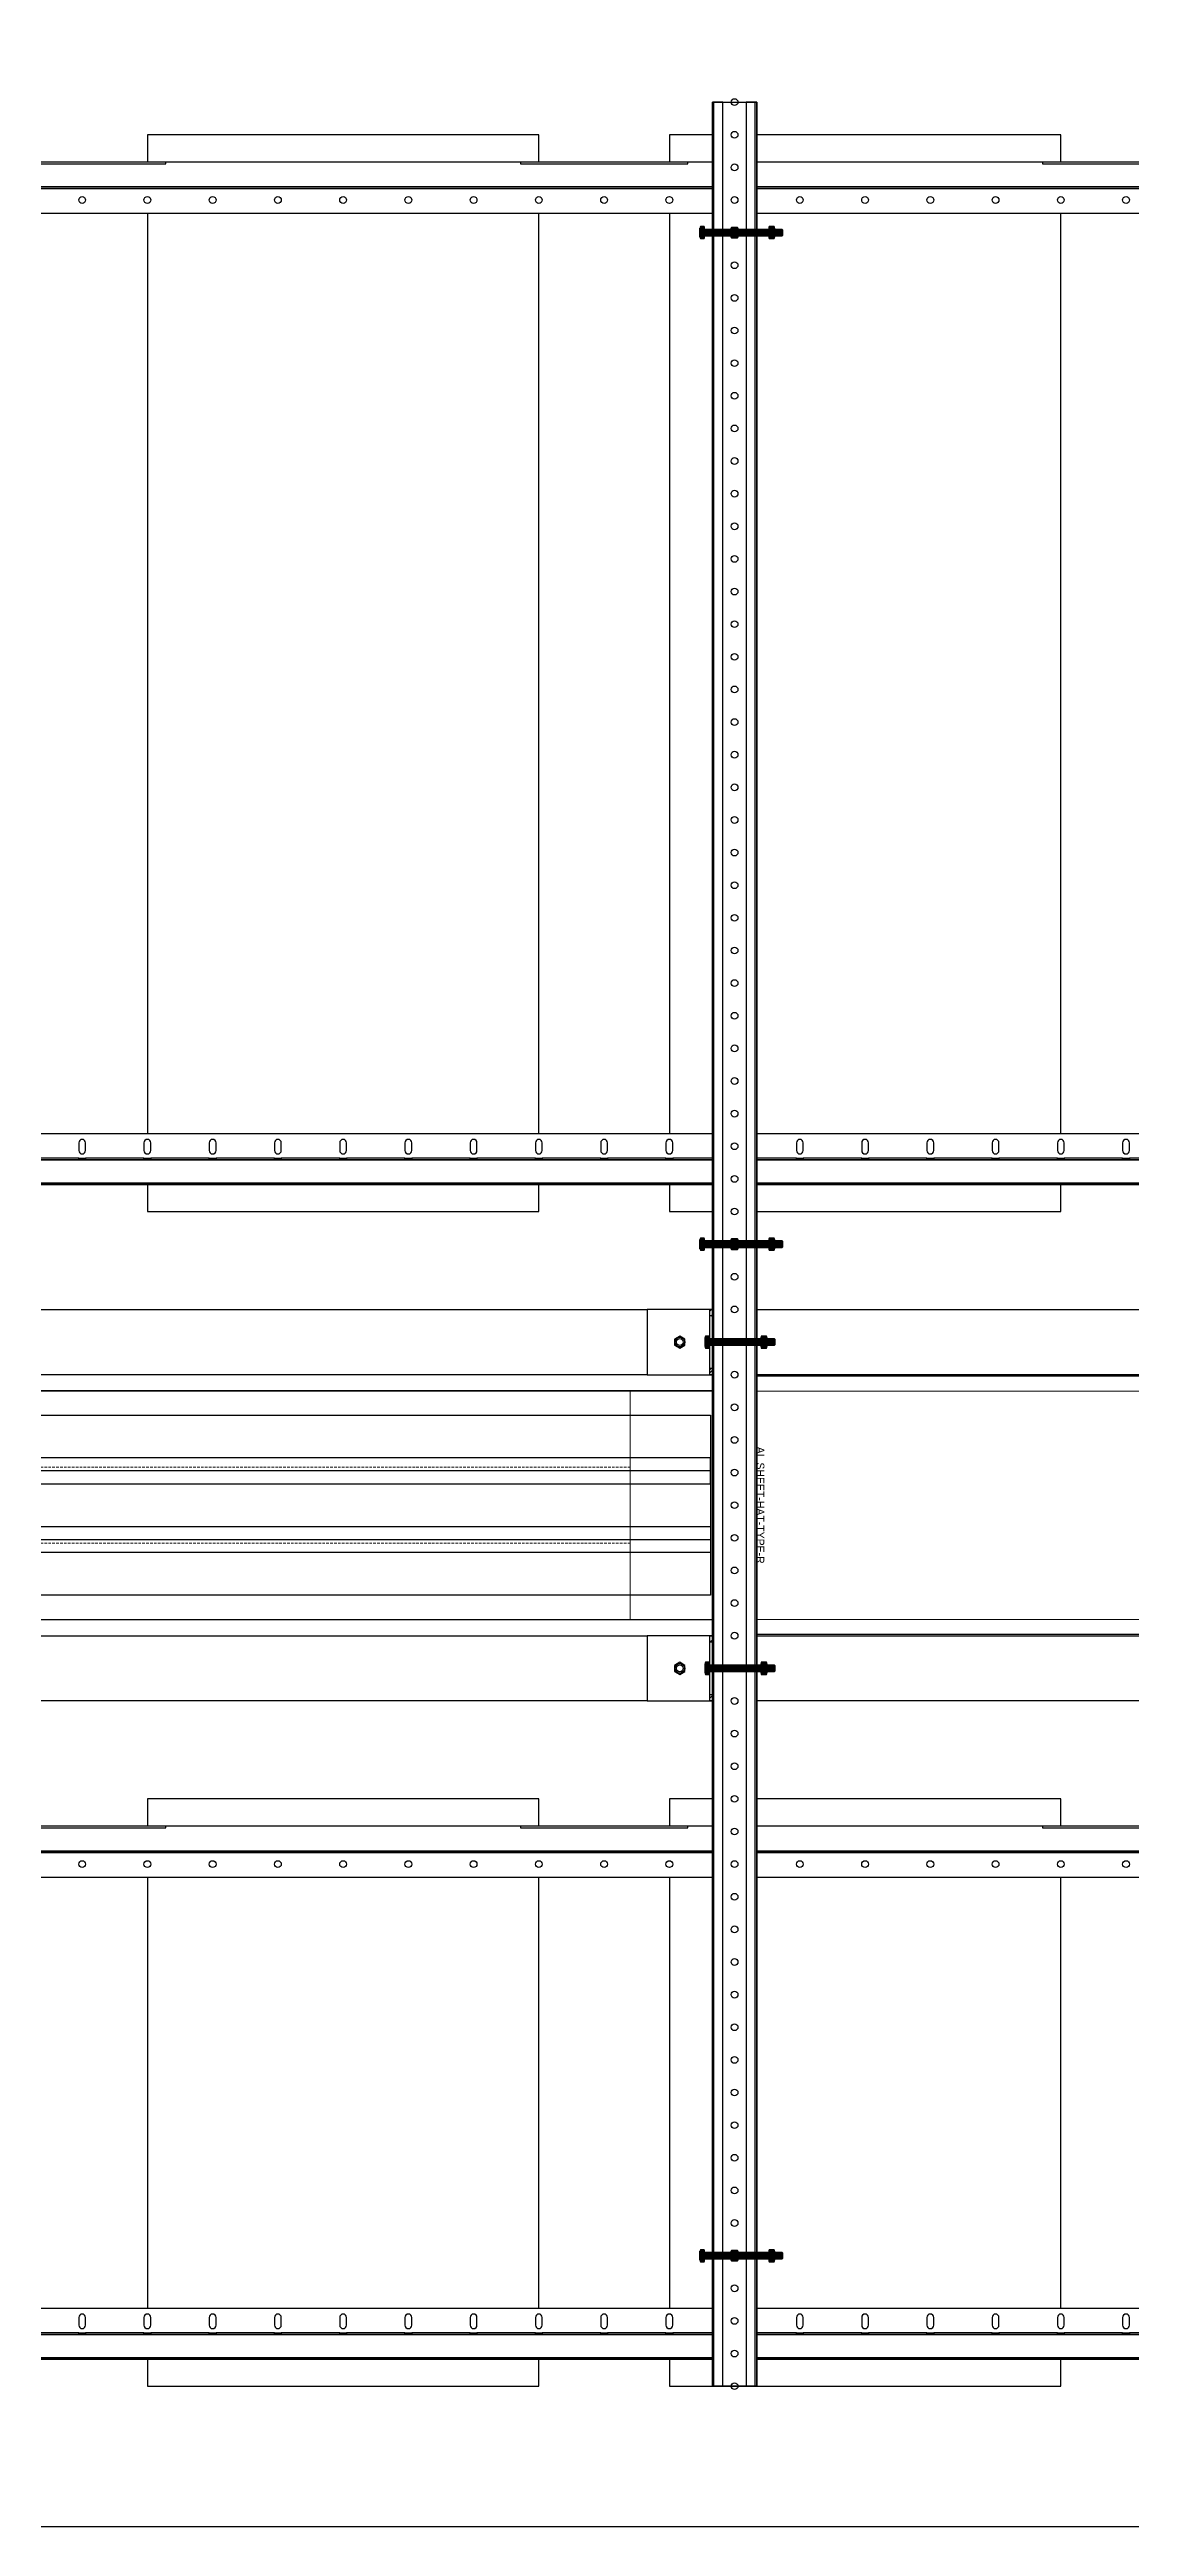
# Model space of a CAD drawing. Header units: millimetres. Extents: x -962357 to -591296, y -223672 to 59420.
# Drawn here: x -787805 to -786977, y -175226 to -173329 of the extents above; entities that cross this region are included whole.
import ezdxf
from ezdxf.enums import TextEntityAlignment as Align

# ---------------------------------------------------------------- set-up
doc = ezdxf.new("R2010")
doc.units = ezdxf.units.MM
doc.linetypes.add('DPA_Hidden 50', pattern=[3, 2, -1])
for name, color, linetype in [('000 - H A T C H', 8, 'Continuous'), ('000 - WIPEOUT', 250, 'Continuous'), ('001 - ASCESSORIES', 251, 'Continuous'), ('A04_TUBE SERIES', 2, 'Continuous'), ('A11_ALU.SOLID SHEET', 2, 'Continuous')]:
    doc.layers.add(name, color=color, linetype=linetype)
doc.layers.add('A-GLAZ-CURT', color=2, linetype='Continuous', lineweight=9)
pattern_1 = [(110, (-0.5, 0), (-0.939693, -0.34202), []), (110, (-0.2012, 0.6409), (-0.939693, -0.34202), [1.25, -0.25, 0, -0.25])]

# ---------------------------------------------------------------- blocks, each defined once
blk = doc.blocks.new('*U4635')
at = {"layer": 'A11_ALU.SOLID SHEET', "color": 0}
blk.add_lwpolyline([(350, -98.8), (350, 98.8), (0, 98.8), (0, -98.8)], close=True, dxfattribs=at)
at = {"layer": 'Defpoints', "color": 250}
blk.add_point((0, 0), dxfattribs=at)
blk.add_text('AL.SHEET-HAT-TYPE-R', height=6, rotation=270, dxfattribs=at).set_placement((15, 0), align=Align.BOTTOM_CENTER)
blk = doc.blocks.new('*U4623')
at = {"layer": '001 - ASCESSORIES', "color": 0, "linetype": 'ByBlock'}
blk.add_lwpolyline([(800, 87.5), (-800, 87.5), (-800, -87.5), (800, -87.5)], close=True, dxfattribs=at)
at = {"layer": '001 - ASCESSORIES', "linetype": 'ByBlock'}
for points in [[(-781.5, 69), (781.5, 69), (781.5, -69), (-781.5, -69)], [(781.5, 36.3), (-781.5, 36.3), (-781.5, 16.3), (781.5, 16.3)], [(-781.5, -16.3), (781.5, -16.3), (781.5, -36.3), (-781.5, -36.3)]]:
    blk.add_lwpolyline(points, close=True, dxfattribs=at)
for points in [[(781.5, 26.3), (-781.5, 26.3)], [(-781.5, -26.3), (781.5, -26.3)]]:
    blk.add_lwpolyline(points, dxfattribs=at)
blk = doc.blocks.new('*U4637')
blk.add_attdef('EXTR.OVL-LENGTH_', (-25, -59.1), '', height=5)
blk.add_wipeout([(-25, 0), (25, 0), (25, 7015), (-25, 7015)]).dxf.layer = '000 - WIPEOUT'
at = {"layer": 'A04_TUBE SERIES', "color": 0}
blk.add_lwpolyline([(-25, 0), (25, 0), (25, 7015), (-25, 7015)], close=True, dxfattribs=at)
blk = doc.blocks.new('*U4873')
at = {"color": 3}
for points in [[(-225, -450), (225, -450), (225, -750), (-225, -750)], [(-225, -850), (225, -850), (225, -1150), (-225, -1150)]]:
    blk.add_wipeout(points, dxfattribs=at).dxf.layer = '000 - WIPEOUT'
at = {"layer": 'A11_ALU.SOLID SHEET', "color": 0, "linetype": 'ByBlock'}
for points in [[(-225, -750), (225, -750), (225, -450), (-225, -450)], [(-225, -1150), (225, -1150), (225, -850), (-225, -850)]]:
    blk.add_lwpolyline(points, close=True, dxfattribs=at)
blk = doc.blocks.new('*U4875')
at = {"color": 3}
for points in [[(-412.5, 750), (412.5, 750), (412.5, 450), (-412.5, 450)], [(-412.5, 350), (412.5, 350), (412.5, 50), (-412.5, 50)]]:
    blk.add_wipeout(points, dxfattribs=at).dxf.layer = '000 - WIPEOUT'
at = {"layer": 'A11_ALU.SOLID SHEET', "color": 0, "linetype": 'ByBlock'}
for points in [[(-412.5, 450), (412.5, 450), (412.5, 750), (-412.5, 750)], [(-412.5, 50), (412.5, 50), (412.5, 350), (-412.5, 350)]]:
    blk.add_lwpolyline(points, close=True, dxfattribs=at)
blk = doc.blocks.new('000 - ASSCESSORIES_FAMELINE_GALV.BRACKET_FITTING_Z-PROFILE_HR-02AA_TOP_VIEW')
blk.add_wipeout([(-1200, 39), (1200, 39), (1200, 0), (-1200, 0)]).dxf.layer = '000 - WIPEOUT'
at = {"layer": '001 - ASCESSORIES', "linetype": 'Continuous'}
for p, q in [((-1200, 39), (1200, 39)), ((-1200, 0), (1200, 0))]:
    blk.add_line(p, q, dxfattribs=at)
at = {"layer": '001 - ASCESSORIES', "color": 1, "linetype": 'ByBlock'}
for p, q in [((-777.6, 20.2), (-777.6, 19)), ((-727.6, 20.2), (-727.6, 19)), ((-677.6, 20.2), (-677.6, 19)), ((-627.6, 20.2), (-627.6, 19)), ((-577.6, 20.2), (-577.6, 19)), ((-527.6, 20.2), (-527.6, 19)), ((-477.6, 20.2), (-477.6, 19)), ((-427.6, 20.2), (-427.6, 19)), ((-377.6, 20.2), (-377.6, 19)), ((-327.6, 20.2), (-327.6, 19)), ((-277.6, 20.2), (-277.6, 19)), ((-227.6, 20.2), (-227.6, 19)), ((-177.6, 20.2), (-177.6, 19)), ((-127.6, 20.2), (-127.6, 19)), ((-77.6, 20.2), (-77.6, 19)), ((-27.6, 20.2), (-27.6, 19)), ((22.4, 20.2), (22.4, 19))]:
    blk.add_line(p, q, dxfattribs=at)
at = {"layer": '001 - ASCESSORIES', "color": 0, "linetype": 'ByBlock'}
blk.add_lwpolyline([(-1200, 39), (1200, 39), (1200, 19), (-1200, 19)], close=True, dxfattribs=at)
at = {"layer": '001 - ASCESSORIES'}
blk.add_lwpolyline([(-1200, 19), (1200, 19), (1200, 0), (-1200, 0)], close=True, dxfattribs=at)
at = {"layer": '001 - ASCESSORIES', "color": 1, "linetype": 'ByBlock'}
for points in [[(-777.6, 20.2), (-822.4, 20.2), (-822.4, 19), (-777.6, 19)], [(-777.6, 20.2), (-772.4, 20.2), (-772.4, 19), (-777.6, 19)], [(-727.6, 20.2), (-772.4, 20.2), (-772.4, 19), (-727.6, 19)], [(-727.6, 20.2), (-722.4, 20.2), (-722.4, 19), (-727.6, 19)], [(-677.6, 20.2), (-722.4, 20.2), (-722.4, 19), (-677.6, 19)], [(-677.6, 20.2), (-672.4, 20.2), (-672.4, 19), (-677.6, 19)], [(-627.6, 20.2), (-672.4, 20.2), (-672.4, 19), (-627.6, 19)], [(-627.6, 20.2), (-622.4, 20.2), (-622.4, 19), (-627.6, 19)], [(-577.6, 20.2), (-622.4, 20.2), (-622.4, 19), (-577.6, 19)], [(-577.6, 20.2), (-572.4, 20.2), (-572.4, 19), (-577.6, 19)], [(-527.6, 20.2), (-572.4, 20.2), (-572.4, 19), (-527.6, 19)], [(-527.6, 20.2), (-522.4, 20.2), (-522.4, 19), (-527.6, 19)], [(-477.6, 20.2), (-522.4, 20.2), (-522.4, 19), (-477.6, 19)], [(-477.6, 20.2), (-472.4, 20.2), (-472.4, 19), (-477.6, 19)], [(-427.6, 20.2), (-472.4, 20.2), (-472.4, 19), (-427.6, 19)], [(-427.6, 20.2), (-422.4, 20.2), (-422.4, 19), (-427.6, 19)], [(-377.6, 20.2), (-422.4, 20.2), (-422.4, 19), (-377.6, 19)], [(-377.6, 20.2), (-372.4, 20.2), (-372.4, 19), (-377.6, 19)], [(-327.6, 20.2), (-372.4, 20.2), (-372.4, 19), (-327.6, 19)], [(-327.6, 20.2), (-322.4, 20.2), (-322.4, 19), (-327.6, 19)], [(-277.6, 20.2), (-322.4, 20.2), (-322.4, 19), (-277.6, 19)], [(-277.6, 20.2), (-272.4, 20.2), (-272.4, 19), (-277.6, 19)], [(-227.6, 20.2), (-272.4, 20.2), (-272.4, 19), (-227.6, 19)], [(-227.6, 20.2), (-222.4, 20.2), (-222.4, 19), (-227.6, 19)], [(-177.6, 20.2), (-222.4, 20.2), (-222.4, 19), (-177.6, 19)], [(-177.6, 20.2), (-172.4, 20.2), (-172.4, 19), (-177.6, 19)], [(-127.6, 20.2), (-172.4, 20.2), (-172.4, 19), (-127.6, 19)], [(-127.6, 20.2), (-122.4, 20.2), (-122.4, 19), (-127.6, 19)], [(-77.6, 20.2), (-122.4, 20.2), (-122.4, 19), (-77.6, 19)], [(-77.6, 20.2), (-72.4, 20.2), (-72.4, 19), (-77.6, 19)], [(-27.6, 20.2), (-72.4, 20.2), (-72.4, 19), (-27.6, 19)], [(-27.6, 20.2), (-22.4, 20.2), (-22.4, 19), (-27.6, 19)], [(22.4, 20.2), (-22.4, 20.2), (-22.4, 19), (22.4, 19)], [(22.4, 20.2), (27.6, 20.2), (27.6, 19), (22.4, 19)], [(72.4, 20.2), (27.6, 20.2), (27.6, 19), (72.4, 19)]]:
    blk.add_lwpolyline(points, close=True, dxfattribs=at)
at = {"layer": '001 - ASCESSORIES'}
for points in [[(-772.4, 26), (-772.4, 32, 1), (-777.6, 32), (-777.6, 26, 1)], [(-722.4, 26), (-722.4, 32, 1), (-727.6, 32), (-727.6, 26, 1)], [(-672.4, 26), (-672.4, 32, 1), (-677.6, 32), (-677.6, 26, 1)], [(-622.4, 26), (-622.4, 32, 1), (-627.6, 32), (-627.6, 26, 1)], [(-572.4, 26), (-572.4, 32, 1), (-577.6, 32), (-577.6, 26, 1)], [(-522.4, 26), (-522.4, 32, 1), (-527.6, 32), (-527.6, 26, 1)], [(-472.4, 26), (-472.4, 32, 1), (-477.6, 32), (-477.6, 26, 1)], [(-422.4, 26), (-422.4, 32, 1), (-427.6, 32), (-427.6, 26, 1)], [(-372.4, 26), (-372.4, 32, 1), (-377.6, 32), (-377.6, 26, 1)], [(-322.4, 26), (-322.4, 32, 1), (-327.6, 32), (-327.6, 26, 1)], [(-272.4, 26), (-272.4, 32, 1), (-277.6, 32), (-277.6, 26, 1)], [(-222.4, 26), (-222.4, 32, 1), (-227.6, 32), (-227.6, 26, 1)], [(-172.4, 26), (-172.4, 32, 1), (-177.6, 32), (-177.6, 26, 1)], [(-122.4, 26), (-122.4, 32, 1), (-127.6, 32), (-127.6, 26, 1)], [(-72.4, 26), (-72.4, 32, 1), (-77.6, 32), (-77.6, 26, 1)], [(-22.4, 26), (-22.4, 32, 1), (-27.6, 32), (-27.6, 26, 1)], [(27.6, 26), (27.6, 32, 1), (22.4, 32), (22.4, 26, 1)]]:
    blk.add_lwpolyline(points, format="xyb", close=True, dxfattribs=at)
at = {"layer": '001 - ASCESSORIES', "color": 2}
blk.add_lwpolyline([(-1200, 1.2), (1200, 1.2), (1200, 0), (-1200, 0)], close=True, dxfattribs=at)
blk = doc.blocks.new('*U4896')
at = {"layer": '001 - ASCESSORIES', "linetype": 'ByBlock', "rotation": 180}
blk.add_blockref('000 - ASSCESSORIES_FAMELINE_GALV.BRACKET_FITTING_Z-PROFILE_HR-02AA_TOP_VIEW', (-1200, 39), dxfattribs=at)
blk = doc.blocks.new('000 - ASSCESSORIES_FAMELINE_GALV.BRACKET_FITTING_Z-PROFILE_HR-02B_TOP_VIEW')
blk.add_wipeout([(-1200, 39), (1200, 39), (1200, 0), (-1200, 0)]).dxf.layer = '000 - WIPEOUT'
at = {"layer": '001 - ASCESSORIES', "linetype": 'ByBlock'}
blk.add_line((1200, 20.2), (-1200, 20.2), dxfattribs=at)
at = {"layer": '001 - ASCESSORIES'}
blk.add_line((1200, 19), (-1200, 19), dxfattribs=at)
at = {"layer": '001 - ASCESSORIES', "color": 0}
blk.add_lwpolyline([(-1200, 39), (-1200, 19), (1200, 19), (1200, 39)], close=True, dxfattribs=at)
at = {"layer": '001 - ASCESSORIES'}
blk.add_lwpolyline([(-1200, 19), (-1200, 0), (1200, 0), (1200, 19)], close=True, dxfattribs=at)
at = {"layer": '001 - ASCESSORIES', "color": 2}
for points in [[(-64.1, 1.2), (-64.1, 0), (64.1, 0), (64.1, 1.2)], [(335.9, 1.2), (335.9, 0), (464.1, 0), (464.1, 1.2)], [(735.9, 1.2), (735.9, 0), (864.1, 0), (864.1, 1.2)]]:
    blk.add_lwpolyline(points, close=True, dxfattribs=at)
at = {"layer": '001 - ASCESSORIES'}
for centre in [(0, 29), (50, 29), (100, 29), (150, 29), (200, 29), (250, 29), (300, 29), (350, 29), (400, 29), (450, 29), (500, 29), (550, 29), (600, 29), (650, 29), (700, 29), (750, 29), (800, 29)]:
    blk.add_circle(centre, 2.6, dxfattribs=at)
blk = doc.blocks.new('*U4897')
at = {"layer": '001 - ASCESSORIES', "color": 0, "linetype": 'ByBlock'}
blk.add_blockref('000 - ASSCESSORIES_FAMELINE_GALV.BRACKET_FITTING_Z-PROFILE_HR-02B_TOP_VIEW', (-1200, -39), dxfattribs=at)
blk = doc.blocks.new('*U4901')
at = {"layer": '001 - ASCESSORIES', "linetype": 'ByBlock', "rotation": 180}
blk.add_blockref('000 - ASSCESSORIES_FAMELINE_GALV.BRACKET_FITTING_Z-PROFILE_HR-02AA_TOP_VIEW', (-1200, 39), dxfattribs=at)
blk = doc.blocks.new('*U4902')
at = {"layer": '001 - ASCESSORIES', "color": 0, "linetype": 'ByBlock'}
blk.add_blockref('000 - ASSCESSORIES_FAMELINE_GALV.BRACKET_FITTING_Z-PROFILE_HR-02B_TOP_VIEW', (-1200, -39), dxfattribs=at)
blk = doc.blocks.new('*U4908')
at = {"color": 6}
blk.add_wipeout([(875, -17), (-875, -17), (-875, 17), (875, 17)], dxfattribs=at).dxf.layer = '000 - WIPEOUT'
at = {"layer": '001 - ASCESSORIES', "color": 0, "linetype": 'ByBlock'}
for p, q in [((875, 15.8), (-875, 15.8)), ((875, -15.8), (-875, -15.8))]:
    blk.add_line(p, q, dxfattribs=at)
at = {"layer": '001 - ASCESSORIES', "color": 1}
blk.add_lwpolyline([(875, 17), (875, -17), (-875, -17), (-875, 17)], close=True, dxfattribs=at)
at = {"layer": '001 - ASCESSORIES', "color": 0, "linetype": 'ByBlock'}
for points in [[(-875, 17), (-875, 9), (875, 9), (875, 17)], [(-875, -9), (-875, -17), (875, -17), (875, -9)]]:
    blk.add_lwpolyline(points, close=True, dxfattribs=at)
at = {"layer": '001 - ASCESSORIES', "color": 1, "linetype": 'Continuous'}
for centre in [(-875, 0), (-850, 0), (-825, 0), (-800, 0), (-775, 0), (-750, 0), (-725, 0), (-700, 0), (-675, 0), (-650, 0), (-625, 0), (-600, 0), (-575, 0), (-550, 0), (-525, 0), (-500, 0), (-475, 0), (-450, 0), (-425, 0), (-400, 0), (-375, 0), (-350, 0), (-325, 0), (-300, 0), (-275, 0), (-250, 0), (-225, 0), (-200, 0), (-175, 0), (-150, 0), (-125, 0), (-100, 0), (-75, 0), (-50, 0), (-25, 0), (0, 0), (25, 0), (50, 0), (75, 0), (100, 0), (125, 0), (150, 0), (175, 0), (200, 0), (225, 0), (250, 0), (275, 0), (300, 0), (325, 0), (350, 0), (375, 0), (400, 0), (425, 0), (450, 0), (475, 0), (500, 0), (525, 0), (550, 0), (575, 0), (600, 0), (625, 0), (650, 0), (675, 0), (700, 0), (725, 0), (750, 0), (775, 0), (800, 0), (825, 0), (850, 0), (875, 0)]:
    blk.add_circle(centre, 2.6, dxfattribs=at)
blk = doc.blocks.new('*U4663')
at = {"layer": '001 - ASCESSORIES', "color": 0}
blk.add_lwpolyline([(4.6, 0), (2.3, 4), (-2.3, 4), (-4.6, 0), (-2.3, -4), (2.3, -4)], close=True, dxfattribs=at)
at = {"layer": '001 - ASCESSORIES', "color": 8}
blk.add_circle((0, 0), 3.85, dxfattribs=at)
at = {"layer": '001 - ASCESSORIES', "color": 0}
blk.add_circle((0, 0), 2.6, dxfattribs=at)
blk = doc.blocks.new('*U4664')
at = {"layer": '000 - H A T C H'}
h = blk.add_hatch(color=250, dxfattribs=at)
h.dxf.hatch_style = 1
h.paths.add_polyline_path([(4, -2.3), (4, 2.3), (0, 4.6), (-4, 2.3), (-4, -2.3), (0, -4.6)])
h.paths.add_polyline_path([(0, -2.6, -1), (0, 2.6, -1)], flags=16)
at = {"layer": '001 - ASCESSORIES', "color": 0, "rotation": 270}
blk.add_blockref('*U4663', (0, 0), dxfattribs=at)
blk = doc.blocks.new('*U4682')
at = {"color": 1}
for p, q in [((-3.5, 3.5), (3.5, 3.5)), ((-3.5, 0), (3.5, 0))]:
    blk.add_line(p, q, dxfattribs=at)
at = {"color": 0}
for points in [[(-2.3, 3.2, 0.249855), (-4.6, 3.2), (-4.6, 0.3, 0.249855), (-2.3, 0.3)], [(2.3, 3.2, 0.062432), (0, 3.5, 0.062432), (-2.3, 3.2), (-2.3, 0.3, 0.061701), (0, 0, 0.061701), (2.3, 0.3)], [(4.6, 3.2, 0.249855), (2.3, 3.2), (2.3, 0.3, 0.249855), (4.6, 0.3)]]:
    blk.add_lwpolyline(points, format="xyb", close=True, dxfattribs=at)
blk = doc.blocks.new('*U4696')
at = {"layer": '000 - H A T C H'}
h = blk.add_hatch(dxfattribs=at)
h.set_pattern_fill('ANSI35', color=8, scale=4, angle=65)
h.set_pattern_definition(pattern_1)
h.paths.add_polyline_path([(0, -2.5), (59.5, -2.5), (59.5, 2.5), (0, 2.5)])
at = {"color": 8}
blk.add_line((59.5, -2.5), (59.5, 2.5), dxfattribs=at)
at = {"color": 1}
blk.add_lwpolyline([(59.5, 2.5), (0, 2.5), (0, -2.5), (59.5, -2.5), (60, -2), (60, 2)], close=True, dxfattribs=at)
blk = doc.blocks.new('*U4748')
at = {"layer": '000 - H A T C H'}
h = blk.add_hatch(color=250, dxfattribs=at)
h.dxf.hatch_style = 1
edge = h.paths.add_edge_path()
edge.add_line((-0.3, -4.6), (-3.2, -4.6))
edge.add_arc((-1, -3.5), 2.45, 180, 208.0569, ccw=False)
edge.add_line((-3.5, -3.5), (-3.5, 0))
edge.add_arc((5.9, 0), 9.36, 179.9761, 180.0239, ccw=False)
edge.add_line((-3.5, 0), (-3.5, 0))
edge.add_arc((5.9, 0), 9.36, 179.9761, 180.0239, ccw=False)
edge.add_line((-3.5, 0), (-3.5, 3.5))
edge.add_arc((-1, 3.5), 2.45, 151.9431, 180, ccw=False)
edge.add_line((-3.2, 4.6), (-0.3, 4.6))
edge.add_arc((-2.5, 3.5), 2.45, 360, 388.0569, ccw=False)
edge.add_line((0, 3.5), (0, -3.5))
edge.add_arc((-2.5, -3.5), 2.45, 331.9431, 360, ccw=False)
blk.add_blockref('*U4696', (0, 0))
at = {"layer": '001 - ASCESSORIES', "rotation": 90}
blk.add_blockref('*U4682', (0, 0), dxfattribs=at)
blk = doc.blocks.new('*U4662')
at = {"color": 1}
for p, q in [((-3.5, 4.5), (3.5, 4.5)), ((-3.5, 0), (3.5, 0))]:
    blk.add_line(p, q, dxfattribs=at)
at = {"color": 0}
for points in [[(-2.3, 4.2, 0.249893), (-4.6, 4.2), (-4.6, 0.3, 0.249893), (-2.3, 0.3)], [(2.3, 4.2, 0.062422), (0, 4.5, 0.062422), (-2.3, 4.2), (-2.3, 0.3, 0.061692), (0, 0, 0.061692), (2.3, 0.3)], [(4.6, 4.2, 0.249893), (2.3, 4.2), (2.3, 0.3, 0.249893), (4.6, 0.3)]]:
    blk.add_lwpolyline(points, format="xyb", close=True, dxfattribs=at)
blk = doc.blocks.new('*U4707')
at = {"layer": '000 - H A T C H'}
h = blk.add_hatch(color=250, dxfattribs=at)
h.dxf.hatch_style = 1
edge = h.paths.add_edge_path()
edge.add_line((0.3, 4.6), (4.2, 4.6))
edge.add_arc((2, 3.5), 2.45, 0, 28.0609, ccw=False)
edge.add_line((4.5, 3.5), (4.5, 0))
edge.add_arc((-4.9, 0), 9.36, -0.0239, 0.0239, ccw=False)
edge.add_line((4.5, 0), (4.5, 0))
edge.add_arc((-4.9, 0), 9.36, -0.0239, 0.0239, ccw=False)
edge.add_line((4.5, 0), (4.5, -3.5))
edge.add_arc((2, -3.5), 2.45, -28.0609, 0, ccw=False)
edge.add_line((4.2, -4.6), (0.3, -4.6))
edge.add_arc((2.5, -3.5), 2.45, 180, 208.0609, ccw=False)
edge.add_line((0, -3.5), (0, 3.5))
edge.add_arc((2.5, 3.5), 2.45, 151.9391, 180, ccw=False)
at = {"layer": '001 - ASCESSORIES', "color": 0, "rotation": 270}
blk.add_blockref('*U4662', (0, 0), dxfattribs=at)
blk = doc.blocks.new('*U4821')
at = {"layer": '001 - ASCESSORIES'}
blk.add_blockref('*U4748', (-23, 0), dxfattribs=at)
at = {"layer": '001 - ASCESSORIES', "color": 2}
for rotation in [90, 90, 270, 270]:
    blk.add_blockref('*U4664', (0, 0), dxfattribs=dict(at, rotation=rotation))
at = {"layer": '001 - ASCESSORIES', "color": 1}
blk.add_blockref('*U4707', (26.2, 0), dxfattribs=at)
blk = doc.blocks.new('000 - ASSCESSORIES_FAMELINE_AL.EXTR._L-PROFILE_50x68mm._non-code_TOP_VIEW')
blk.add_wipeout([(-50, -25), (0, -25), (0, 25), (-50, 25)]).dxf.layer = '000 - WIPEOUT'
at = {"layer": '000 - H A T C H'}
h = blk.add_hatch(dxfattribs=at)
h.set_pattern_fill('ANSI32', color=8, scale=0.5)
h.set_pattern_definition([(45, (-14193.569, 11847.092), (-3.367596, 3.367596), []), (45, (-14191.324, 11847.092), (-3.367596, 3.367596), [])])
h.paths.add_polyline_path([(-2, 20), (0, 20), (0, 25), (-2, 25)])
h.paths.add_polyline_path([(0, -20), (-2, -20), (-2, -25), (0, -25)])
at = {"layer": '001 - ASCESSORIES', "color": 0}
for p, q in [((0, 20), (-2, 20)), ((-2, -20), (0, -20))]:
    blk.add_line(p, q, dxfattribs=at)
at = {"layer": '001 - ASCESSORIES', "color": 1}
blk.add_line((-2, -20), (-2, 20), dxfattribs=at)
at = {"layer": '001 - ASCESSORIES'}
blk.add_lwpolyline([(-50, -25), (0, -25), (0, 25), (-50, 25)], close=True, dxfattribs=at)
at = {"layer": '001 - ASCESSORIES', "color": 0}
for points in [[(-2, 25), (0, 25), (0, 20), (-2, 20)], [(-2, -20), (0, -20), (0, -25), (-2, -25)]]:
    blk.add_lwpolyline(points, close=True, dxfattribs=at)
at = {"layer": '001 - ASCESSORIES', "color": 1}
blk.add_circle((-25, 0), 2.6, dxfattribs=at)
blk = doc.blocks.new('*U4738')
at = {"layer": '001 - ASCESSORIES', "color": 0}
blk.add_blockref('000 - ASSCESSORIES_FAMELINE_AL.EXTR._L-PROFILE_50x68mm._non-code_TOP_VIEW', (0, 0), dxfattribs=at)
blk = doc.blocks.new('*U4683')
blk.add_circle((0, 0), 3.66)
at = {"layer": '001 - ASCESSORIES', "color": 0}
blk.add_lwpolyline([(4.6, 0), (2.3, 4), (-2.3, 4), (-4.6, 0), (-2.3, -4), (2.3, -4)], close=True, dxfattribs=at)
at = {"layer": '001 - ASCESSORIES', "color": 8}
blk.add_circle((0, 0), 3.85, dxfattribs=at)
blk = doc.blocks.new('*U4715')
at = {"layer": '001 - ASCESSORIES', "rotation": 90}
blk.add_blockref('*U4683', (0, 0), dxfattribs=at)
blk = doc.blocks.new('*U4751')
at = {"layer": '001 - ASCESSORIES'}
blk.add_blockref('*U4715', (0, 0), dxfattribs=at)
blk = doc.blocks.new('*U4694')
at = {"layer": '000 - H A T C H'}
h = blk.add_hatch(dxfattribs=at)
h.set_pattern_fill('ANSI35', color=8, scale=4, angle=65)
h.set_pattern_definition(pattern_1)
h.paths.add_polyline_path([(0, -2.5), (49.5, -2.5), (49.5, 2.5), (0, 2.5)])
at = {"color": 8}
blk.add_line((49.5, -2.5), (49.5, 2.5), dxfattribs=at)
at = {"color": 1}
blk.add_lwpolyline([(49.5, 2.5), (0, 2.5), (0, -2.5), (49.5, -2.5), (50, -2), (50, 2)], close=True, dxfattribs=at)
blk = doc.blocks.new('*U4746')
at = {"layer": '000 - H A T C H'}
h = blk.add_hatch(color=250, dxfattribs=at)
h.dxf.hatch_style = 1
edge = h.paths.add_edge_path()
edge.add_line((-0.3, -4.6), (-3.2, -4.6))
edge.add_arc((-1, -3.5), 2.45, 180, 208.0569, ccw=False)
edge.add_line((-3.5, -3.5), (-3.5, 0))
edge.add_arc((5.9, 0), 9.36, 179.9761, 180.0239, ccw=False)
edge.add_line((-3.5, 0), (-3.5, 0))
edge.add_arc((5.9, 0), 9.36, 179.9761, 180.0239, ccw=False)
edge.add_line((-3.5, 0), (-3.5, 3.5))
edge.add_arc((-1, 3.5), 2.45, 151.9431, 180, ccw=False)
edge.add_line((-3.2, 4.6), (-0.3, 4.6))
edge.add_arc((-2.5, 3.5), 2.45, 360, 388.0569, ccw=False)
edge.add_line((0, 3.5), (0, -3.5))
edge.add_arc((-2.5, -3.5), 2.45, 331.9431, 360, ccw=False)
blk.add_blockref('*U4694', (0, 0))
at = {"layer": '001 - ASCESSORIES', "rotation": 90}
blk.add_blockref('*U4682', (0, 0), dxfattribs=at)
blk = doc.blocks.new('*U4752')
at = {"layer": '001 - ASCESSORIES'}
for name, p in [('*U4746', (0, 0)), ('*U4707', (39.2, 0))]:
    blk.add_blockref(name, p, dxfattribs=at)
blk = doc.blocks.new('*U4794')
at = {"color": 2}
blk.add_blockref('*U4738', (0, 0), dxfattribs=at)
for name, p in [('*U4751', (-25, 0)), ('*U4752', (-2, 0))]:
    blk.add_blockref(name, p)
blk = doc.blocks.new('*U4956')
blk.add_lwpolyline([(-35296.6, 2495), (-44500, 2495), (-44500, 4315), (-47139.6, 4315), (-47139.6, 548), (-32660.4, 548), (-32660.4, 4315), (-35296.6, 4315)], close=True)
blk.add_blockref('*U4623', (-43400, 1330.5))
at = {"layer": 'A11_ALU.SOLID SHEET', "color": 1}
blk.add_blockref('*U4635', (-42600, 1330.5), dxfattribs=at)
at = {"layer": 'A04_TUBE SERIES', "color": 0, "linetype": 'ByBlock', "xscale": -1, "rotation": 90}
for p in [(-40025, 1455.5), (-40025, 1205.5)]:
    blk.add_blockref('*U4637', p, dxfattribs=at)
at = {"layer": 'A11_ALU.SOLID SHEET', "color": 0, "linetype": 'ByBlock', "rotation": 90}
for name, p in [('*U4875', (-42300, 1968)), ('*U4873', (-43500, 880.5))]:
    blk.add_blockref(name, p, dxfattribs=at)
at = {"layer": '001 - ASCESSORIES', "linetype": 'ByBlock', "rotation": 180}
for name, p in [('*U4897', (-43500, 2320.5)), ('*U4896', (-43525, 1615.2)), ('*U4902', (-43500, 1045.5)), ('*U4901', (-43525, 715.2))]:
    blk.add_blockref(name, p, dxfattribs=at)
blk.add_lwpolyline([(-39910, 2495), (-44500, 2495), (-44500, 4315), (-47139.6, 4315), (-47139.6, 548), (-39910, 548)], close=True)
at = {"layer": '001 - ASCESSORIES', "linetype": 'ByBlock', "rotation": 270}
blk.add_blockref('*U4908', (-42600, 1530.5), dxfattribs=at)
at = {"layer": '001 - ASCESSORIES', "linetype": 'ByBlock'}
for name, p in [('*U4821', (-42600, 2305.5)), ('*U4821', (-42600, 2305.5)), ('*U4821', (-42600, 1530.5)), ('*U4821', (-42600, 1530.5)), ('*U4794', (-42617, 1455.5)), ('*U4794', (-42617, 1205.5)), ('*U4821', (-42600, 755.5)), ('*U4821', (-42600, 755.5))]:
    blk.add_blockref(name, p, dxfattribs=at)
blk = doc.blocks.new('DPA_CP_Metal Ceiling Air Supply1 - Linear Diffuser Air Supply-12447243-4160-01 UPPER PLATFORM LEVEL - REFLECTED CEILING PLAN')
at = {"layer": 'A-GLAZ-CURT'}
for p, q in [((-753707.4, 9174), (-753707.4, 9449)), ((-753707.4, 9449), (-752107.4, 9449)), ((-753707.4, 9174), (-753707.4, 9449)), ((-753707.4, 9449), (-752107.4, 9449)), ((-753707.4, 9449), (-752107.4, 9449)), ((-753707.4, 9174), (-753707.4, 9449)), ((-752107.4, 9174), (-752107.4, 9449)), ((-752107.4, 9449), (-752107.4, 9174)), ((-752107.4, 9449), (-752107.4, 9174)), ((-752107.4, 9399), (-753707.4, 9399)), ((-753627.4, 9399), (-753627.4, 9224)), ((-752187.4, 9399), (-752187.4, 9224)), ((-752107.4, 9224), (-753707.4, 9224)), ((-753707.4, 9174), (-752107.4, 9174)), ((-752107.4, 9174), (-753707.4, 9174)), ((-752107.4, 9174), (-753707.4, 9174))]:
    blk.add_line(p, q, dxfattribs=at)
at = {"layer": 'A-GLAZ-CURT', "linetype": 'DPA_Hidden 50'}
for p, q in [((-752187.4, 9340.7), (-753627.4, 9340.7)), ((-752187.4, 9282.4), (-753627.4, 9282.4))]:
    blk.add_line(p, q, dxfattribs=at)
blk = doc.blocks.new('DPA_CP_Metal Ceiling Panel1 - Horizontal with Gap-12520836-4160-01 UPPER PLATFORM LEVEL - REFLECTED CEILING PLAN')
at = {"layer": 'A-GLAZ-CURT'}
for p, q in [((-782232.4, 4774), (-782232.4, 5049)), ((-782232.4, 4774), (-782232.4, 5049)), ((-782232.4, 5049), (-781882.4, 5049)), ((-782232.4, 5049), (-781882.4, 5049)), ((-782232.4, 4774), (-782232.4, 5049)), ((-781882.4, 4774), (-781882.4, 5049)), ((-781882.4, 5049), (-781882.4, 4774)), ((-781882.4, 5049), (-781882.4, 4774)), ((-782232.4, 4999), (-781882.4, 4999)), ((-782232.4, 4824), (-781882.4, 4824)), ((-782232.4, 4774), (-781882.4, 4774)), ((-781882.4, 4774), (-782232.4, 4774)), ((-781882.4, 4774), (-782232.4, 4774))]:
    blk.add_line(p, q, dxfattribs=at)
blk = doc.blocks.new('*U339')
at = {"layer": 'A11_ALU.SOLID SHEET', "color": 0}
blk.add_lwpolyline([(350, -98.8), (350, 98.8), (0, 98.8), (0, -98.8)], close=True, dxfattribs=at)
at = {"layer": 'Defpoints', "color": 250}
blk.add_point((0, 0), dxfattribs=at)
blk.add_text('AL.SHEET-HAT-TYPE-R', height=6, rotation=270, dxfattribs=at).set_placement((15, 0), align=Align.BOTTOM_CENTER)
blk = doc.blocks.new('*U340')
at = {"layer": '001 - ASCESSORIES', "color": 0, "linetype": 'ByBlock'}
blk.add_lwpolyline([(800, 87.5), (-800, 87.5), (-800, -87.5), (800, -87.5)], close=True, dxfattribs=at)
at = {"layer": '001 - ASCESSORIES', "linetype": 'ByBlock'}
for points in [[(-781.5, 69), (781.5, 69), (781.5, -69), (-781.5, -69)], [(781.5, 36.3), (-781.5, 36.3), (-781.5, 16.3), (781.5, 16.3)], [(-781.5, -16.3), (781.5, -16.3), (781.5, -36.3), (-781.5, -36.3)]]:
    blk.add_lwpolyline(points, close=True, dxfattribs=at)
for points in [[(781.5, 26.3), (-781.5, 26.3)], [(-781.5, -26.3), (781.5, -26.3)]]:
    blk.add_lwpolyline(points, dxfattribs=at)
blk = doc.blocks.new('*U719')
blk.add_attdef('EXTR.OVL-LENGTH_', (-25, -59.1), '', height=5)
blk.add_wipeout([(-25, 0), (25, 0), (25, 7015), (-25, 7015)]).dxf.layer = '000 - WIPEOUT'
at = {"layer": 'A04_TUBE SERIES', "color": 0}
blk.add_lwpolyline([(-25, 0), (25, 0), (25, 7015), (-25, 7015)], close=True, dxfattribs=at)
blk = doc.blocks.new('*U705')
at = {"color": 3}
for points in [[(-225, -450), (225, -450), (225, -750), (-225, -750)], [(-225, -850), (225, -850), (225, -1150), (-225, -1150)]]:
    blk.add_wipeout(points, dxfattribs=at).dxf.layer = '000 - WIPEOUT'
at = {"layer": 'A11_ALU.SOLID SHEET', "color": 0, "linetype": 'ByBlock'}
for points in [[(-225, -750), (225, -750), (225, -450), (-225, -450)], [(-225, -1150), (225, -1150), (225, -850), (-225, -850)]]:
    blk.add_lwpolyline(points, close=True, dxfattribs=at)
blk = doc.blocks.new('*U706')
at = {"color": 3}
for points in [[(-412.5, 750), (412.5, 750), (412.5, 450), (-412.5, 450)], [(-412.5, 350), (412.5, 350), (412.5, 50), (-412.5, 50)]]:
    blk.add_wipeout(points, dxfattribs=at).dxf.layer = '000 - WIPEOUT'
at = {"layer": 'A11_ALU.SOLID SHEET', "color": 0, "linetype": 'ByBlock'}
for points in [[(-412.5, 450), (412.5, 450), (412.5, 750), (-412.5, 750)], [(-412.5, 50), (412.5, 50), (412.5, 350), (-412.5, 350)]]:
    blk.add_lwpolyline(points, close=True, dxfattribs=at)
blk = doc.blocks.new('*U500')
at = {"layer": '001 - ASCESSORIES', "linetype": 'ByBlock', "rotation": 180}
blk.add_blockref('000 - ASSCESSORIES_FAMELINE_GALV.BRACKET_FITTING_Z-PROFILE_HR-02AA_TOP_VIEW', (-1200, 39), dxfattribs=at)
blk = doc.blocks.new('*U501')
at = {"layer": '001 - ASCESSORIES', "color": 0, "linetype": 'ByBlock'}
blk.add_blockref('000 - ASSCESSORIES_FAMELINE_GALV.BRACKET_FITTING_Z-PROFILE_HR-02B_TOP_VIEW', (-1200, -39), dxfattribs=at)
blk = doc.blocks.new('*U505')
at = {"layer": '001 - ASCESSORIES', "linetype": 'ByBlock', "rotation": 180}
blk.add_blockref('000 - ASSCESSORIES_FAMELINE_GALV.BRACKET_FITTING_Z-PROFILE_HR-02AA_TOP_VIEW', (-1200, 39), dxfattribs=at)
blk = doc.blocks.new('*U506')
at = {"layer": '001 - ASCESSORIES', "color": 0, "linetype": 'ByBlock'}
blk.add_blockref('000 - ASSCESSORIES_FAMELINE_GALV.BRACKET_FITTING_Z-PROFILE_HR-02B_TOP_VIEW', (-1200, -39), dxfattribs=at)
blk = doc.blocks.new('*U522')
at = {"color": 6}
blk.add_wipeout([(875, -17), (-875, -17), (-875, 17), (875, 17)], dxfattribs=at).dxf.layer = '000 - WIPEOUT'
at = {"layer": '001 - ASCESSORIES', "color": 0, "linetype": 'ByBlock'}
for p, q in [((875, 15.8), (-875, 15.8)), ((875, -15.8), (-875, -15.8))]:
    blk.add_line(p, q, dxfattribs=at)
at = {"layer": '001 - ASCESSORIES', "color": 1}
blk.add_lwpolyline([(875, 17), (875, -17), (-875, -17), (-875, 17)], close=True, dxfattribs=at)
at = {"layer": '001 - ASCESSORIES', "color": 0, "linetype": 'ByBlock'}
for points in [[(-875, 17), (-875, 9), (875, 9), (875, 17)], [(-875, -9), (-875, -17), (875, -17), (875, -9)]]:
    blk.add_lwpolyline(points, close=True, dxfattribs=at)
at = {"layer": '001 - ASCESSORIES', "color": 1, "linetype": 'Continuous'}
for centre in [(-875, 0), (-850, 0), (-825, 0), (-800, 0), (-775, 0), (-750, 0), (-725, 0), (-700, 0), (-675, 0), (-650, 0), (-625, 0), (-600, 0), (-575, 0), (-550, 0), (-525, 0), (-500, 0), (-475, 0), (-450, 0), (-425, 0), (-400, 0), (-375, 0), (-350, 0), (-325, 0), (-300, 0), (-275, 0), (-250, 0), (-225, 0), (-200, 0), (-175, 0), (-150, 0), (-125, 0), (-100, 0), (-75, 0), (-50, 0), (-25, 0), (0, 0), (25, 0), (50, 0), (75, 0), (100, 0), (125, 0), (150, 0), (175, 0), (200, 0), (225, 0), (250, 0), (275, 0), (300, 0), (325, 0), (350, 0), (375, 0), (400, 0), (425, 0), (450, 0), (475, 0), (500, 0), (525, 0), (550, 0), (575, 0), (600, 0), (625, 0), (650, 0), (675, 0), (700, 0), (725, 0), (750, 0), (775, 0), (800, 0), (825, 0), (850, 0), (875, 0)]:
    blk.add_circle(centre, 2.6, dxfattribs=at)
blk = doc.blocks.new('*U350')
at = {"layer": '001 - ASCESSORIES', "color": 0}
blk.add_lwpolyline([(4.6, 0), (2.3, 4), (-2.3, 4), (-4.6, 0), (-2.3, -4), (2.3, -4)], close=True, dxfattribs=at)
at = {"layer": '001 - ASCESSORIES', "color": 8}
blk.add_circle((0, 0), 3.85, dxfattribs=at)
at = {"layer": '001 - ASCESSORIES', "color": 0}
blk.add_circle((0, 0), 2.6, dxfattribs=at)
blk = doc.blocks.new('*U671')
at = {"layer": '000 - H A T C H'}
h = blk.add_hatch(color=250, dxfattribs=at)
h.dxf.hatch_style = 1
h.paths.add_polyline_path([(4, -2.3), (4, 2.3), (0, 4.6), (-4, 2.3), (-4, -2.3), (0, -4.6)])
h.paths.add_polyline_path([(0, -2.6, -1), (0, 2.6, -1)], flags=16)
at = {"layer": '001 - ASCESSORIES', "color": 0, "rotation": 270}
blk.add_blockref('*U350', (0, 0), dxfattribs=at)
blk = doc.blocks.new('*U351')
at = {"color": 1}
for p, q in [((-3.5, 3.5), (3.5, 3.5)), ((-3.5, 0), (3.5, 0))]:
    blk.add_line(p, q, dxfattribs=at)
at = {"color": 0}
for points in [[(-2.3, 3.2, 0.249855), (-4.6, 3.2), (-4.6, 0.3, 0.249855), (-2.3, 0.3)], [(2.3, 3.2, 0.062432), (0, 3.5, 0.062432), (-2.3, 3.2), (-2.3, 0.3, 0.061701), (0, 0, 0.061701), (2.3, 0.3)], [(4.6, 3.2, 0.249855), (2.3, 3.2), (2.3, 0.3, 0.249855), (4.6, 0.3)]]:
    blk.add_lwpolyline(points, format="xyb", close=True, dxfattribs=at)
blk = doc.blocks.new('*U365')
at = {"layer": '000 - H A T C H'}
h = blk.add_hatch(dxfattribs=at)
h.set_pattern_fill('ANSI35', color=8, scale=4, angle=65)
h.set_pattern_definition(pattern_1)
h.paths.add_polyline_path([(0, -2.5), (59.5, -2.5), (59.5, 2.5), (0, 2.5)])
at = {"color": 8}
blk.add_line((59.5, -2.5), (59.5, 2.5), dxfattribs=at)
at = {"color": 1}
blk.add_lwpolyline([(59.5, 2.5), (0, 2.5), (0, -2.5), (59.5, -2.5), (60, -2), (60, 2)], close=True, dxfattribs=at)
blk = doc.blocks.new('*U583')
at = {"layer": '000 - H A T C H'}
h = blk.add_hatch(color=250, dxfattribs=at)
h.dxf.hatch_style = 1
edge = h.paths.add_edge_path()
edge.add_line((-0.3, -4.6), (-3.2, -4.6))
edge.add_arc((-1, -3.5), 2.45, 180, 208.0569, ccw=False)
edge.add_line((-3.5, -3.5), (-3.5, 0))
edge.add_arc((5.9, 0), 9.36, 179.9761, 180.0239, ccw=False)
edge.add_line((-3.5, 0), (-3.5, 0))
edge.add_arc((5.9, 0), 9.36, 179.9761, 180.0239, ccw=False)
edge.add_line((-3.5, 0), (-3.5, 3.5))
edge.add_arc((-1, 3.5), 2.45, 151.9431, 180, ccw=False)
edge.add_line((-3.2, 4.6), (-0.3, 4.6))
edge.add_arc((-2.5, 3.5), 2.45, 360, 388.0569, ccw=False)
edge.add_line((0, 3.5), (0, -3.5))
edge.add_arc((-2.5, -3.5), 2.45, 331.9431, 360, ccw=False)
blk.add_blockref('*U365', (0, 0))
at = {"layer": '001 - ASCESSORIES', "rotation": 90}
blk.add_blockref('*U351', (0, 0), dxfattribs=at)
blk = doc.blocks.new('*U349')
at = {"color": 1}
for p, q in [((-3.5, 4.5), (3.5, 4.5)), ((-3.5, 0), (3.5, 0))]:
    blk.add_line(p, q, dxfattribs=at)
at = {"color": 0}
for points in [[(-2.3, 4.2, 0.249893), (-4.6, 4.2), (-4.6, 0.3, 0.249893), (-2.3, 0.3)], [(2.3, 4.2, 0.062422), (0, 4.5, 0.062422), (-2.3, 4.2), (-2.3, 0.3, 0.061692), (0, 0, 0.061692), (2.3, 0.3)], [(4.6, 4.2, 0.249893), (2.3, 4.2), (2.3, 0.3, 0.249893), (4.6, 0.3)]]:
    blk.add_lwpolyline(points, format="xyb", close=True, dxfattribs=at)
blk = doc.blocks.new('*U667')
at = {"layer": '000 - H A T C H'}
h = blk.add_hatch(color=250, dxfattribs=at)
h.dxf.hatch_style = 1
edge = h.paths.add_edge_path()
edge.add_line((0.3, 4.6), (4.2, 4.6))
edge.add_arc((2, 3.5), 2.45, 0, 28.0609, ccw=False)
edge.add_line((4.5, 3.5), (4.5, 0))
edge.add_arc((-4.9, 0), 9.36, -0.0239, 0.0239, ccw=False)
edge.add_line((4.5, 0), (4.5, 0))
edge.add_arc((-4.9, 0), 9.36, -0.0239, 0.0239, ccw=False)
edge.add_line((4.5, 0), (4.5, -3.5))
edge.add_arc((2, -3.5), 2.45, -28.0609, 0, ccw=False)
edge.add_line((4.2, -4.6), (0.3, -4.6))
edge.add_arc((2.5, -3.5), 2.45, 180, 208.0609, ccw=False)
edge.add_line((0, -3.5), (0, 3.5))
edge.add_arc((2.5, 3.5), 2.45, 151.9391, 180, ccw=False)
at = {"layer": '001 - ASCESSORIES', "color": 0, "rotation": 270}
blk.add_blockref('*U349', (0, 0), dxfattribs=at)
blk = doc.blocks.new('*U686')
at = {"layer": '001 - ASCESSORIES'}
blk.add_blockref('*U583', (-23, 0), dxfattribs=at)
at = {"layer": '001 - ASCESSORIES', "color": 2}
for rotation in [90, 90, 270, 270]:
    blk.add_blockref('*U671', (0, 0), dxfattribs=dict(at, rotation=rotation))
at = {"layer": '001 - ASCESSORIES', "color": 1}
blk.add_blockref('*U667', (26.2, 0), dxfattribs=at)
blk = doc.blocks.new('*U573')
at = {"layer": '001 - ASCESSORIES', "color": 0}
blk.add_blockref('000 - ASSCESSORIES_FAMELINE_AL.EXTR._L-PROFILE_50x68mm._non-code_TOP_VIEW', (0, 0), dxfattribs=at)
blk = doc.blocks.new('*U352')
blk.add_circle((0, 0), 3.66)
at = {"layer": '001 - ASCESSORIES', "color": 0}
blk.add_lwpolyline([(4.6, 0), (2.3, 4), (-2.3, 4), (-4.6, 0), (-2.3, -4), (2.3, -4)], close=True, dxfattribs=at)
at = {"layer": '001 - ASCESSORIES', "color": 8}
blk.add_circle((0, 0), 3.85, dxfattribs=at)
blk = doc.blocks.new('*U662')
at = {"layer": '001 - ASCESSORIES', "rotation": 90}
blk.add_blockref('*U352', (0, 0), dxfattribs=at)
blk = doc.blocks.new('*U569')
at = {"layer": '001 - ASCESSORIES'}
blk.add_blockref('*U662', (0, 0), dxfattribs=at)
blk = doc.blocks.new('*U363')
at = {"layer": '000 - H A T C H'}
h = blk.add_hatch(dxfattribs=at)
h.set_pattern_fill('ANSI35', color=8, scale=4, angle=65)
h.set_pattern_definition(pattern_1)
h.paths.add_polyline_path([(0, -2.5), (49.5, -2.5), (49.5, 2.5), (0, 2.5)])
at = {"color": 8}
blk.add_line((49.5, -2.5), (49.5, 2.5), dxfattribs=at)
at = {"color": 1}
blk.add_lwpolyline([(49.5, 2.5), (0, 2.5), (0, -2.5), (49.5, -2.5), (50, -2), (50, 2)], close=True, dxfattribs=at)
blk = doc.blocks.new('*U584')
at = {"layer": '000 - H A T C H'}
h = blk.add_hatch(color=250, dxfattribs=at)
h.dxf.hatch_style = 1
edge = h.paths.add_edge_path()
edge.add_line((-0.3, -4.6), (-3.2, -4.6))
edge.add_arc((-1, -3.5), 2.45, 180, 208.0569, ccw=False)
edge.add_line((-3.5, -3.5), (-3.5, 0))
edge.add_arc((5.9, 0), 9.36, 179.9761, 180.0239, ccw=False)
edge.add_line((-3.5, 0), (-3.5, 0))
edge.add_arc((5.9, 0), 9.36, 179.9761, 180.0239, ccw=False)
edge.add_line((-3.5, 0), (-3.5, 3.5))
edge.add_arc((-1, 3.5), 2.45, 151.9431, 180, ccw=False)
edge.add_line((-3.2, 4.6), (-0.3, 4.6))
edge.add_arc((-2.5, 3.5), 2.45, 360, 388.0569, ccw=False)
edge.add_line((0, 3.5), (0, -3.5))
edge.add_arc((-2.5, -3.5), 2.45, 331.9431, 360, ccw=False)
blk.add_blockref('*U363', (0, 0))
at = {"layer": '001 - ASCESSORIES', "rotation": 90}
blk.add_blockref('*U351', (0, 0), dxfattribs=at)
blk = doc.blocks.new('*U680')
at = {"layer": '001 - ASCESSORIES'}
for name, p in [('*U584', (0, 0)), ('*U667', (39.2, 0))]:
    blk.add_blockref(name, p, dxfattribs=at)
blk = doc.blocks.new('*U681')
at = {"color": 2}
blk.add_blockref('*U573', (0, 0), dxfattribs=at)
for name, p in [('*U569', (-25, 0)), ('*U680', (-2, 0))]:
    blk.add_blockref(name, p)

msp = doc.modelspace()

# ---------------------------------------------------------------- block references
at = {"layer": 'A-GLAZ-CURT'}
for name, p in [('DPA_CP_Metal Ceiling Air Supply1 - Linear Diffuser Air Supply-12447243-4160-01 UPPER PLATFORM LEVEL - REFLECTED CEILING PLAN', (-35172.5, -183755.5)), ('DPA_CP_Metal Ceiling Panel1 - Horizontal with Gap-12520836-4160-01 UPPER PLATFORM LEVEL - REFLECTED CEILING PLAN', (-5047.5, -179355.5))]:
    msp.add_blockref(name, p, dxfattribs=at)

# ---------------------------------------------------------------- next in the draw order: block references
msp.add_blockref('*U4956', (-744680, -175774.4))

# ---------------------------------------------------------------- next in the draw order: linework, layer by layer
msp.add_lwpolyline([(-779976.6, -173279.4), (-789180, -173279.4), (-789180, -171459.4), (-791819.6, -171459.4), (-791819.6, -175226.4), (-777340.4, -175226.4), (-777340.4, -171459.4), (-779976.6, -171459.4)], close=True)

# ---------------------------------------------------------------- next in the draw order: block references
msp.add_blockref('*U340', (-788080, -174443.9))
at = {"layer": 'A11_ALU.SOLID SHEET', "color": 1}
msp.add_blockref('*U339', (-787280, -174443.9), dxfattribs=at)

# ---------------------------------------------------------------- next in the draw order: block references
at = {"layer": 'A04_TUBE SERIES', "color": 0, "linetype": 'ByBlock', "xscale": -1, "rotation": 90}
for p in [(-784705, -174318.9), (-784705, -174568.9)]:
    msp.add_blockref('*U719', p, dxfattribs=at)
at = {"layer": 'A11_ALU.SOLID SHEET', "color": 0, "linetype": 'ByBlock', "rotation": 90}
for name, p in [('*U706', (-786980, -173806.4)), ('*U705', (-788180, -174893.9))]:
    msp.add_blockref(name, p, dxfattribs=at)

# ---------------------------------------------------------------- next in the draw order: block references
at = {"layer": '001 - ASCESSORIES', "linetype": 'ByBlock', "rotation": 180}
for name, p in [('*U501', (-788180, -173453.9)), ('*U500', (-788205, -174159.2)), ('*U506', (-788180, -174728.9)), ('*U505', (-788205, -175059.2))]:
    msp.add_blockref(name, p, dxfattribs=at)

# ---------------------------------------------------------------- next in the draw order: linework, layer by layer
msp.add_lwpolyline([(-784590, -173279.4), (-789180, -173279.4), (-789180, -171459.4), (-791819.6, -171459.4), (-791819.6, -175226.4), (-784590, -175226.4)], close=True)

# ---------------------------------------------------------------- next in the draw order: block references
at = {"layer": '001 - ASCESSORIES', "linetype": 'ByBlock', "rotation": 270}
msp.add_blockref('*U522', (-787280, -174243.9), dxfattribs=at)

# ---------------------------------------------------------------- next in the draw order: block references
at = {"layer": '001 - ASCESSORIES', "linetype": 'ByBlock'}
for name, p in [('*U686', (-787280, -173468.9)), ('*U686', (-787280, -173468.9)), ('*U686', (-787280, -174243.9)), ('*U686', (-787280, -174243.9)), ('*U681', (-787297, -174318.9)), ('*U681', (-787297, -174568.9)), ('*U686', (-787280, -175018.9)), ('*U686', (-787280, -175018.9))]:
    msp.add_blockref(name, p, dxfattribs=at)

doc.saveas('drawing.dxf')
